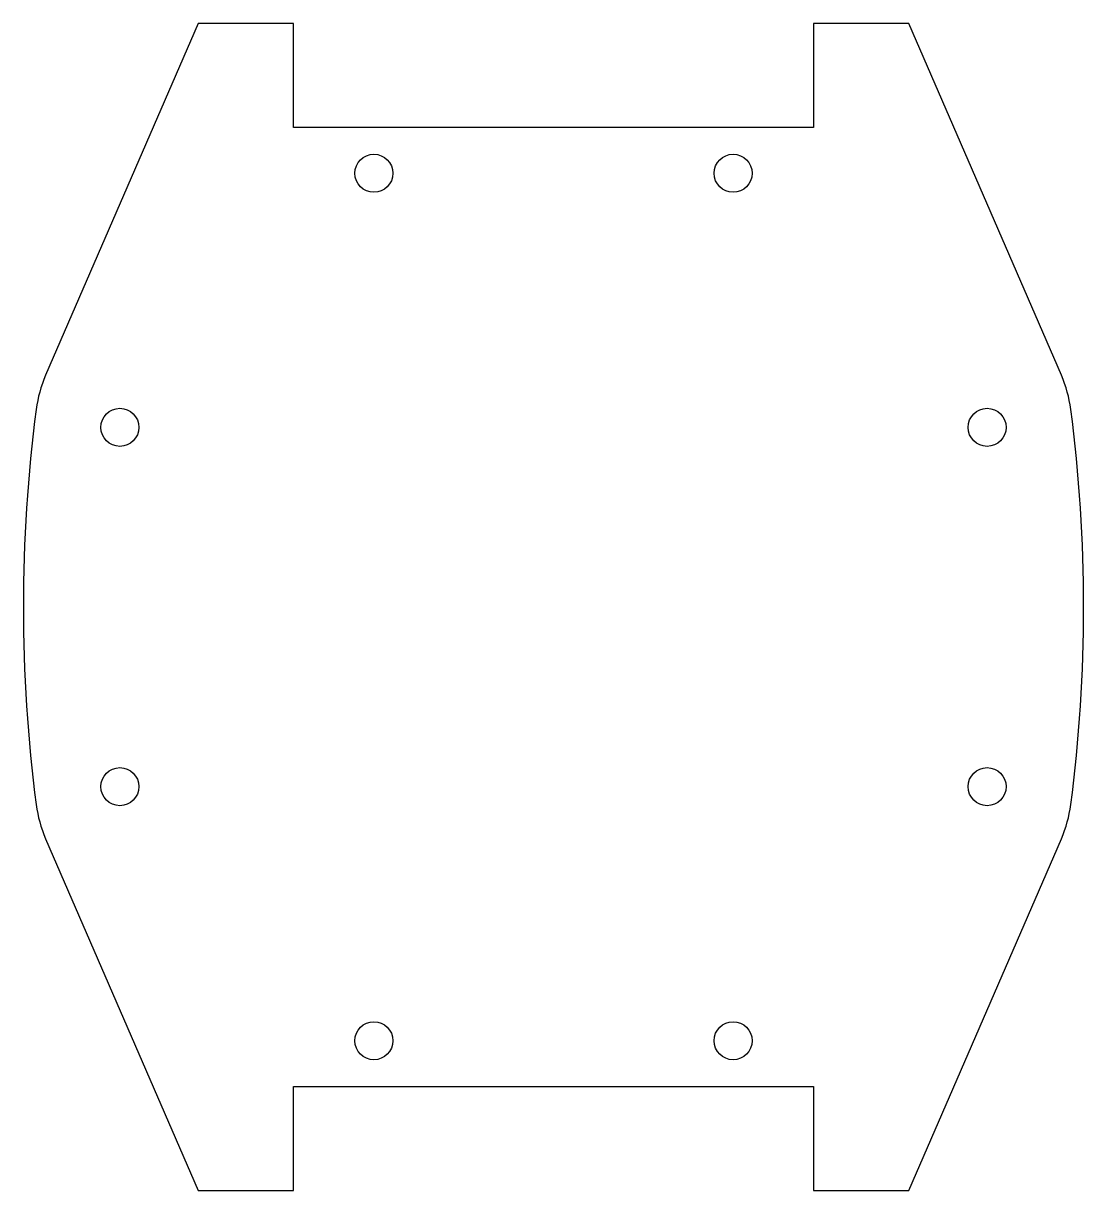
# Model space of a CAD drawing. Header units: millimetres. Extents: x -20.9 to 20.9, y -23 to 23.
import ezdxf

# ---------------------------------------------------------------- set-up
doc = ezdxf.new("R2010")
doc.units = ezdxf.units.MM
doc.layers.get('0').update_dxf_attribs({"linetype": 'CONTINUOUS'})

msp = doc.modelspace()

# ---------------------------------------------------------------- linework, layer by layer
msp.add_lwpolyline([(-20.018, 9.13, 0.069914), (-20.389, 7.789, 0.065185), (-20.389, -7.789, 0.069914), (-20.018, -9.13), (-14, -23), (-10.25, -23), (-10.25, -18.9), (10.25, -18.9), (10.25, -23), (14, -23), (20.018, -9.13, 0.069914), (20.389, -7.789, 0.065185), (20.389, 7.789, 0.069914), (20.018, 9.13), (14, 23), (10.25, 23), (10.25, 18.9), (-10.25, 18.9), (-10.25, 23), (-14, 23)], format="xyb", close=True)
for centre in [(-7.08, 17.092), (7.08, 17.092), (-17.092, 7.08), (17.092, 7.08), (-17.092, -7.08), (17.092, -7.08), (-7.08, -17.092), (-7.08, -17.092), (7.08, -17.092)]:
    msp.add_circle(centre, 0.75)

doc.saveas('drawing.dxf')
